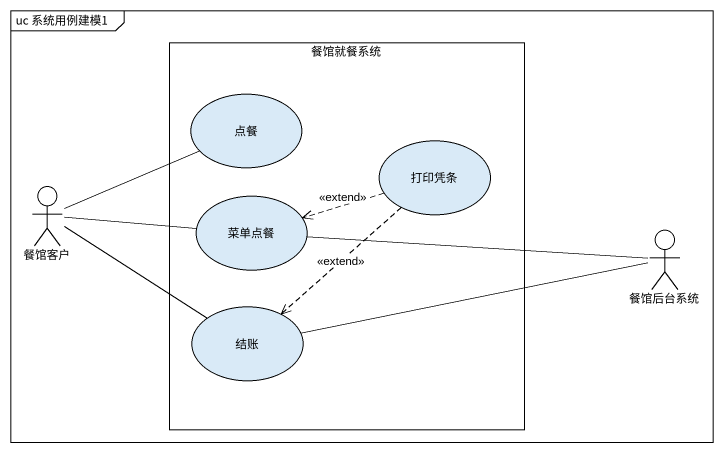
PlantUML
@startuml
mainframe uc 系统用例建模1
rectangle 餐馆就餐系统 {
  usecase 点餐
  usecase 打印凭条
  usecase 菜单点餐
  usecase 结账
}
actor 餐馆客户
actor 餐馆后台系统
打印凭条 .left.> 菜单点餐 : <<extend>>
打印凭条 ..> 结账 : <<extend>>
餐馆客户 -right- 点餐
餐馆客户 -right- 菜单点餐
餐馆客户 -right- 结账
菜单点餐 -right- 餐馆后台系统
结账 -right- 餐馆后台系统
@enduml
